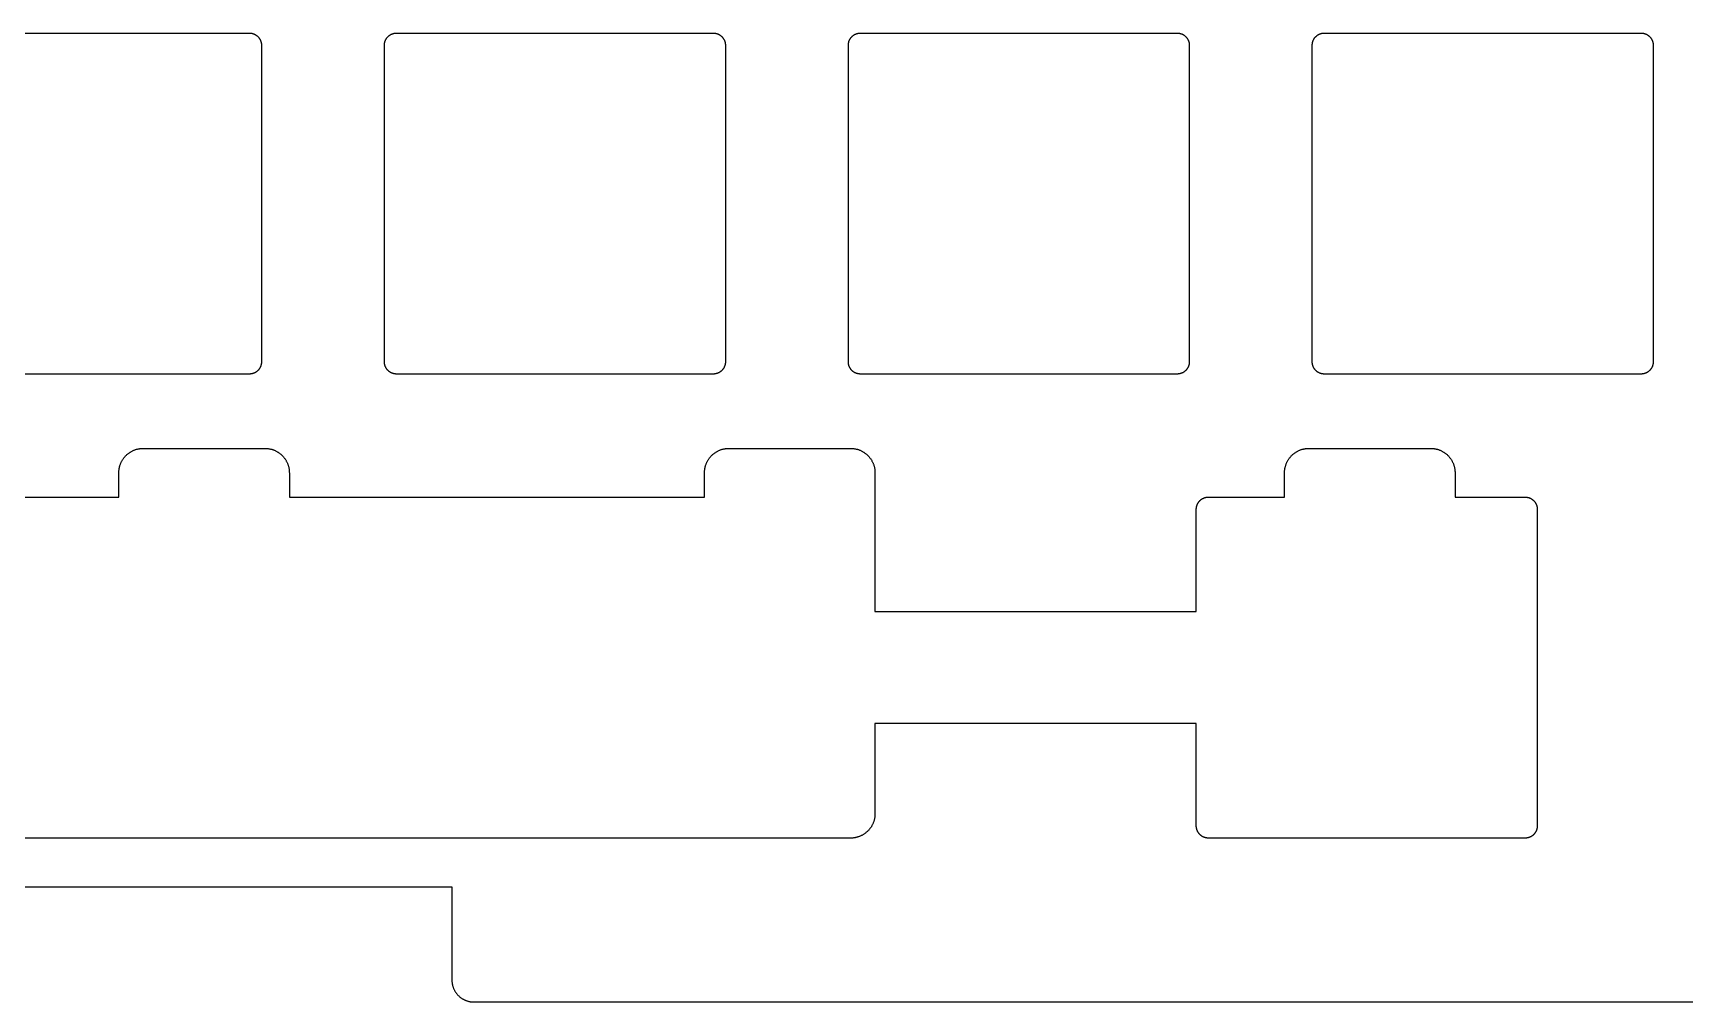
# Model space of a CAD drawing. Header units: millimetres. Extents: x 1 to 266, y -4 to 81.
# Drawn here: x 135.8 to 203.7, y -3.9 to 35.8 of the extents above; entities that cross this region are included whole.
import ezdxf

# ---------------------------------------------------------------- set-up
doc = ezdxf.new("R2010")
doc.units = ezdxf.units.MM
doc.layers.add('Layer 01', color=18, linetype='Continuous', true_color=0x000000)

msp = doc.modelspace()

# ---------------------------------------------------------------- linework, layer by layer
at = {"layer": 'Layer 01'}
for points in [[(131.707, 35.832), (144.708, 35.832)], [(144.708, 35.832), (144.72, 35.831), (144.731, 35.831), (144.743, 35.83), (144.755, 35.829), (144.766, 35.828), (144.778, 35.827), (144.789, 35.825), (144.801, 35.823), (144.812, 35.821), (144.824, 35.818), (144.835, 35.815), (144.846, 35.812), (144.857, 35.809), (144.869, 35.805), (144.88, 35.801), (144.892, 35.796), (144.904, 35.792), (144.915, 35.787), (144.927, 35.781), (144.938, 35.776), (144.949, 35.77), (144.96, 35.764), (144.971, 35.757), (144.981, 35.75), (144.992, 35.743), (145.003, 35.736), (145.013, 35.728), (145.023, 35.72), (145.033, 35.711), (145.043, 35.703), (145.052, 35.694), (145.061, 35.685), (145.07, 35.676), (145.079, 35.667), (145.087, 35.657), (145.095, 35.648), (145.103, 35.638), (145.111, 35.628), (145.118, 35.618), (145.125, 35.607), (145.132, 35.596), (145.139, 35.586), (145.145, 35.574), (145.151, 35.563), (145.157, 35.551), (145.163, 35.539), (145.168, 35.527), (145.173, 35.516), (145.177, 35.505), (145.181, 35.494), (145.185, 35.483), (145.188, 35.471), (145.191, 35.46), (145.194, 35.449), (145.197, 35.437), (145.199, 35.426), (145.201, 35.414), (145.203, 35.403), (145.204, 35.391), (145.206, 35.379), (145.207, 35.367), (145.207, 35.356), (145.208, 35.344), (145.208, 35.332)], [(145.208, 35.332), (145.208, 34.839)], [(150.257, 35.332), (150.257, 35.343), (150.258, 35.355), (150.258, 35.367), (150.259, 35.378), (150.261, 35.39), (150.262, 35.402), (150.264, 35.413), (150.266, 35.425), (150.268, 35.436), (150.271, 35.447), (150.274, 35.459), (150.277, 35.47), (150.28, 35.481), (150.284, 35.492), (150.288, 35.504), (150.292, 35.516), (150.297, 35.527), (150.302, 35.539), (150.307, 35.55), (150.313, 35.562), (150.319, 35.573), (150.325, 35.584), (150.332, 35.595), (150.339, 35.605), (150.346, 35.616), (150.353, 35.626), (150.361, 35.637), (150.369, 35.647), (150.378, 35.657), (150.386, 35.667), (150.395, 35.676), (150.404, 35.685), (150.413, 35.694), (150.422, 35.703), (150.431, 35.711), (150.441, 35.719), (150.451, 35.727), (150.461, 35.735), (150.471, 35.742), (150.482, 35.749), (150.492, 35.756), (150.503, 35.762), (150.514, 35.769), (150.526, 35.775), (150.538, 35.781), (150.55, 35.786), (150.562, 35.792), (150.573, 35.796), (150.584, 35.801), (150.595, 35.805), (150.606, 35.808), (150.617, 35.812), (150.629, 35.815), (150.64, 35.818), (150.651, 35.82), (150.663, 35.823), (150.674, 35.825), (150.686, 35.827), (150.698, 35.828), (150.709, 35.829), (150.721, 35.83), (150.733, 35.831), (150.745, 35.831), (150.757, 35.832)], [(150.257, 34.842), (150.257, 35.332)], [(150.757, 35.832), (163.758, 35.832)], [(163.758, 35.832), (163.77, 35.831), (163.782, 35.831), (163.795, 35.83), (163.807, 35.829), (163.819, 35.828), (163.831, 35.826), (163.844, 35.824), (163.856, 35.822), (163.868, 35.819), (163.88, 35.816), (163.891, 35.813), (163.903, 35.81), (163.915, 35.806), (163.926, 35.802), (163.938, 35.798), (163.949, 35.794), (163.96, 35.789), (163.971, 35.784), (163.982, 35.779), (163.993, 35.773), (164.004, 35.767), (164.014, 35.761), (164.025, 35.755), (164.035, 35.748), (164.045, 35.741), (164.055, 35.734), (164.065, 35.726), (164.075, 35.718), (164.084, 35.71), (164.094, 35.702), (164.103, 35.694), (164.111, 35.685), (164.12, 35.676), (164.128, 35.668), (164.136, 35.658), (164.144, 35.649), (164.152, 35.639), (164.159, 35.63), (164.166, 35.62), (164.173, 35.61), (164.18, 35.599), (164.187, 35.589), (164.193, 35.578), (164.199, 35.567), (164.204, 35.556), (164.21, 35.545), (164.215, 35.534), (164.22, 35.523), (164.224, 35.512), (164.229, 35.5), (164.233, 35.489), (164.236, 35.477), (164.24, 35.465), (164.243, 35.454), (164.246, 35.442), (164.248, 35.43), (164.251, 35.418), (164.253, 35.406), (164.254, 35.394), (164.256, 35.381), (164.257, 35.369), (164.257, 35.357), (164.258, 35.344), (164.258, 35.332)], [(164.258, 35.332), (164.258, 34.839)], [(169.307, 35.332), (169.307, 35.343), (169.308, 35.355), (169.308, 35.367), (169.309, 35.378), (169.311, 35.39), (169.312, 35.402), (169.314, 35.413), (169.316, 35.425), (169.318, 35.436), (169.321, 35.447), (169.324, 35.459), (169.327, 35.47), (169.33, 35.481), (169.334, 35.492), (169.338, 35.504), (169.342, 35.516), (169.347, 35.527), (169.352, 35.539), (169.357, 35.55), (169.363, 35.562), (169.369, 35.573), (169.375, 35.584), (169.382, 35.595), (169.389, 35.605), (169.396, 35.616), (169.403, 35.626), (169.411, 35.637), (169.419, 35.647), (169.428, 35.657), (169.436, 35.667), (169.445, 35.676), (169.454, 35.685), (169.463, 35.694), (169.472, 35.703), (169.481, 35.711), (169.491, 35.719), (169.501, 35.727), (169.511, 35.735), (169.521, 35.742), (169.532, 35.749), (169.542, 35.756), (169.553, 35.762), (169.564, 35.769), (169.576, 35.775), (169.588, 35.781), (169.6, 35.786), (169.612, 35.792), (169.623, 35.796), (169.634, 35.801), (169.645, 35.805), (169.656, 35.808), (169.667, 35.812), (169.679, 35.815), (169.69, 35.818), (169.701, 35.82), (169.713, 35.823), (169.724, 35.825), (169.736, 35.827), (169.748, 35.828), (169.759, 35.829), (169.771, 35.83), (169.783, 35.831), (169.795, 35.831), (169.807, 35.832)], [(169.307, 34.842), (169.307, 35.332)], [(169.807, 35.832), (182.808, 35.832)], [(182.808, 35.832), (182.82, 35.831), (182.832, 35.831), (182.845, 35.83), (182.857, 35.829), (182.869, 35.828), (182.881, 35.826), (182.894, 35.824), (182.906, 35.822), (182.918, 35.819), (182.93, 35.816), (182.941, 35.813), (182.953, 35.81), (182.965, 35.806), (182.976, 35.802), (182.988, 35.798), (182.999, 35.794), (183.01, 35.789), (183.021, 35.784), (183.032, 35.779), (183.043, 35.773), (183.054, 35.767), (183.064, 35.761), (183.075, 35.755), (183.085, 35.748), (183.095, 35.741), (183.105, 35.734), (183.115, 35.726), (183.125, 35.718), (183.134, 35.71), (183.144, 35.702), (183.153, 35.694), (183.161, 35.685), (183.17, 35.676), (183.178, 35.668), (183.186, 35.658), (183.194, 35.649), (183.202, 35.639), (183.209, 35.63), (183.216, 35.62), (183.223, 35.61), (183.23, 35.599), (183.237, 35.589), (183.243, 35.578), (183.249, 35.567), (183.254, 35.556), (183.26, 35.545), (183.265, 35.534), (183.27, 35.523), (183.274, 35.512), (183.279, 35.5), (183.283, 35.489), (183.286, 35.477), (183.29, 35.465), (183.293, 35.454), (183.296, 35.442), (183.298, 35.43), (183.301, 35.418), (183.303, 35.406), (183.304, 35.394), (183.306, 35.381), (183.307, 35.369), (183.307, 35.357), (183.308, 35.344), (183.308, 35.332)], [(183.308, 35.332), (183.308, 34.839)], [(188.357, 35.332), (188.357, 35.344), (188.358, 35.356), (188.359, 35.368), (188.36, 35.381), (188.361, 35.393), (188.363, 35.405), (188.365, 35.417), (188.367, 35.429), (188.37, 35.441), (188.372, 35.453), (188.376, 35.465), (188.379, 35.477), (188.383, 35.489), (188.387, 35.5), (188.391, 35.512), (188.395, 35.523), (188.4, 35.534), (188.405, 35.545), (188.41, 35.556), (188.416, 35.567), (188.422, 35.577), (188.428, 35.588), (188.434, 35.598), (188.441, 35.608), (188.448, 35.619), (188.455, 35.629), (188.463, 35.639), (188.47, 35.648), (188.478, 35.658), (188.487, 35.667), (188.495, 35.676), (188.504, 35.685), (188.512, 35.694), (188.521, 35.702), (188.53, 35.71), (188.54, 35.718), (188.549, 35.726), (188.559, 35.733), (188.569, 35.74), (188.579, 35.747), (188.59, 35.754), (188.6, 35.76), (188.611, 35.766), (188.621, 35.772), (188.632, 35.778), (188.643, 35.783), (188.655, 35.789), (188.666, 35.794), (188.677, 35.798), (188.689, 35.802), (188.7, 35.806), (188.712, 35.81), (188.724, 35.814), (188.735, 35.817), (188.747, 35.82), (188.759, 35.822), (188.771, 35.824), (188.783, 35.826), (188.795, 35.828), (188.808, 35.829), (188.82, 35.83), (188.832, 35.831), (188.845, 35.831), (188.857, 35.832)], [(188.357, 34.842), (188.357, 35.332)], [(188.857, 35.832), (201.858, 35.832)], [(201.858, 35.832), (201.87, 35.831), (201.882, 35.831), (201.895, 35.83), (201.907, 35.829), (201.919, 35.828), (201.931, 35.826), (201.944, 35.824), (201.956, 35.822), (201.968, 35.819), (201.98, 35.816), (201.991, 35.813), (202.003, 35.81), (202.015, 35.806), (202.026, 35.802), (202.038, 35.798), (202.049, 35.794), (202.06, 35.789), (202.071, 35.784), (202.082, 35.779), (202.093, 35.773), (202.104, 35.767), (202.114, 35.761), (202.125, 35.755), (202.135, 35.748), (202.145, 35.741), (202.155, 35.734), (202.165, 35.726), (202.175, 35.718), (202.184, 35.71), (202.194, 35.702), (202.203, 35.694), (202.211, 35.685), (202.22, 35.676), (202.228, 35.668), (202.236, 35.658), (202.244, 35.649), (202.252, 35.639), (202.259, 35.63), (202.266, 35.62), (202.273, 35.61), (202.28, 35.599), (202.287, 35.589), (202.293, 35.578), (202.299, 35.567), (202.304, 35.556), (202.31, 35.545), (202.315, 35.534), (202.32, 35.523), (202.324, 35.512), (202.329, 35.5), (202.333, 35.489), (202.336, 35.477), (202.34, 35.465), (202.343, 35.454), (202.346, 35.442), (202.348, 35.43), (202.351, 35.418), (202.353, 35.406), (202.354, 35.394), (202.356, 35.381), (202.357, 35.369), (202.357, 35.357), (202.358, 35.344), (202.358, 35.332)], [(202.358, 35.332), (202.358, 34.839)], [(145.208, 34.839), (145.208, 22.825)], [(150.257, 22.822), (150.257, 34.842)], [(164.258, 34.839), (164.258, 22.825)], [(169.307, 22.822), (169.307, 34.842)], [(183.308, 34.839), (183.308, 22.825)], [(188.357, 22.822), (188.357, 34.842)], [(202.358, 34.839), (202.358, 22.825)], [(145.208, 22.825), (145.208, 22.332)], [(150.257, 22.332), (150.257, 22.822)], [(164.258, 22.825), (164.258, 22.332)], [(169.307, 22.332), (169.307, 22.822)], [(183.308, 22.825), (183.308, 22.332)], [(188.357, 22.332), (188.357, 22.822)], [(202.358, 22.825), (202.358, 22.332)], [(144.215, 21.832), (132.2, 21.832)], [(144.708, 21.832), (144.215, 21.832)], [(145.208, 22.332), (145.208, 22.321), (145.207, 22.309), (145.207, 22.297), (145.206, 22.286), (145.204, 22.274), (145.203, 22.262), (145.201, 22.251), (145.199, 22.239), (145.197, 22.228), (145.194, 22.217), (145.191, 22.205), (145.188, 22.194), (145.185, 22.183), (145.181, 22.172), (145.177, 22.16), (145.173, 22.148), (145.168, 22.137), (145.163, 22.125), (145.158, 22.114), (145.152, 22.102), (145.146, 22.091), (145.14, 22.08), (145.133, 22.069), (145.127, 22.059), (145.119, 22.048), (145.112, 22.038), (145.104, 22.027), (145.096, 22.017), (145.088, 22.007), (145.079, 21.997), (145.07, 21.988), (145.061, 21.979), (145.052, 21.97), (145.043, 21.961), (145.034, 21.953), (145.024, 21.945), (145.014, 21.937), (145.004, 21.929), (144.994, 21.922), (144.983, 21.915), (144.973, 21.908), (144.962, 21.902), (144.951, 21.895), (144.939, 21.889), (144.928, 21.883), (144.915, 21.878), (144.903, 21.872), (144.892, 21.868), (144.881, 21.863), (144.87, 21.859), (144.859, 21.856), (144.848, 21.852), (144.836, 21.849), (144.825, 21.846), (144.814, 21.844), (144.802, 21.841), (144.791, 21.839), (144.779, 21.837), (144.767, 21.836), (144.756, 21.835), (144.744, 21.834), (144.732, 21.833), (144.72, 21.833), (144.708, 21.832)], [(150.757, 21.832), (150.745, 21.833), (150.734, 21.833), (150.722, 21.834), (150.71, 21.835), (150.699, 21.836), (150.687, 21.837), (150.676, 21.839), (150.664, 21.841), (150.653, 21.843), (150.641, 21.846), (150.63, 21.849), (150.619, 21.852), (150.608, 21.855), (150.596, 21.859), (150.585, 21.863), (150.573, 21.868), (150.561, 21.872), (150.55, 21.877), (150.538, 21.883), (150.527, 21.888), (150.516, 21.894), (150.505, 21.9), (150.494, 21.907), (150.484, 21.914), (150.473, 21.921), (150.463, 21.928), (150.452, 21.936), (150.442, 21.944), (150.432, 21.953), (150.422, 21.961), (150.413, 21.97), (150.404, 21.979), (150.395, 21.988), (150.386, 21.997), (150.378, 22.007), (150.37, 22.016), (150.362, 22.026), (150.354, 22.036), (150.347, 22.046), (150.34, 22.057), (150.333, 22.068), (150.326, 22.078), (150.32, 22.09), (150.314, 22.101), (150.308, 22.113), (150.302, 22.125), (150.297, 22.137), (150.292, 22.148), (150.288, 22.159), (150.284, 22.17), (150.28, 22.181), (150.277, 22.193), (150.274, 22.204), (150.271, 22.215), (150.268, 22.227), (150.266, 22.238), (150.264, 22.25), (150.262, 22.261), (150.261, 22.273), (150.259, 22.285), (150.258, 22.297), (150.258, 22.308), (150.257, 22.32), (150.257, 22.332)], [(151.25, 21.832), (150.757, 21.832)], [(163.265, 21.832), (151.25, 21.832)], [(163.758, 21.832), (163.265, 21.832)], [(164.258, 22.332), (164.258, 22.321), (164.257, 22.309), (164.257, 22.297), (164.256, 22.286), (164.254, 22.274), (164.253, 22.262), (164.251, 22.251), (164.249, 22.239), (164.247, 22.228), (164.244, 22.217), (164.241, 22.205), (164.238, 22.194), (164.235, 22.183), (164.231, 22.172), (164.227, 22.16), (164.223, 22.148), (164.218, 22.137), (164.213, 22.125), (164.208, 22.114), (164.202, 22.102), (164.196, 22.091), (164.19, 22.08), (164.183, 22.069), (164.177, 22.059), (164.169, 22.048), (164.162, 22.038), (164.154, 22.027), (164.146, 22.017), (164.138, 22.007), (164.129, 21.997), (164.12, 21.988), (164.111, 21.979), (164.102, 21.97), (164.093, 21.961), (164.084, 21.953), (164.074, 21.945), (164.064, 21.937), (164.054, 21.929), (164.044, 21.922), (164.033, 21.915), (164.023, 21.908), (164.012, 21.902), (164.001, 21.895), (163.989, 21.889), (163.978, 21.883), (163.965, 21.878), (163.953, 21.872), (163.942, 21.868), (163.931, 21.863), (163.92, 21.859), (163.909, 21.856), (163.898, 21.852), (163.886, 21.849), (163.875, 21.846), (163.864, 21.844), (163.852, 21.841), (163.841, 21.839), (163.829, 21.837), (163.817, 21.836), (163.806, 21.835), (163.794, 21.834), (163.782, 21.833), (163.77, 21.833), (163.758, 21.832)], [(169.807, 21.832), (169.795, 21.833), (169.784, 21.833), (169.772, 21.834), (169.76, 21.835), (169.749, 21.836), (169.737, 21.837), (169.726, 21.839), (169.714, 21.841), (169.703, 21.843), (169.691, 21.846), (169.68, 21.849), (169.669, 21.852), (169.658, 21.855), (169.646, 21.859), (169.635, 21.863), (169.623, 21.868), (169.611, 21.872), (169.6, 21.877), (169.588, 21.883), (169.577, 21.888), (169.566, 21.894), (169.555, 21.9), (169.544, 21.907), (169.534, 21.914), (169.523, 21.921), (169.513, 21.928), (169.502, 21.936), (169.492, 21.944), (169.482, 21.953), (169.472, 21.961), (169.463, 21.97), (169.454, 21.979), (169.445, 21.988), (169.436, 21.997), (169.428, 22.007), (169.42, 22.016), (169.412, 22.026), (169.404, 22.036), (169.397, 22.046), (169.39, 22.057), (169.383, 22.068), (169.376, 22.078), (169.37, 22.09), (169.364, 22.101), (169.358, 22.113), (169.352, 22.125), (169.347, 22.137), (169.342, 22.148), (169.338, 22.159), (169.334, 22.17), (169.33, 22.181), (169.327, 22.193), (169.324, 22.204), (169.321, 22.215), (169.318, 22.227), (169.316, 22.238), (169.314, 22.25), (169.312, 22.261), (169.311, 22.273), (169.309, 22.285), (169.308, 22.297), (169.308, 22.308), (169.307, 22.32), (169.307, 22.332)], [(170.3, 21.832), (169.807, 21.832)], [(182.315, 21.832), (170.3, 21.832)], [(182.808, 21.832), (182.315, 21.832)], [(183.308, 22.332), (183.308, 22.321), (183.307, 22.309), (183.307, 22.297), (183.306, 22.286), (183.304, 22.274), (183.303, 22.262), (183.301, 22.251), (183.299, 22.239), (183.297, 22.228), (183.294, 22.217), (183.291, 22.205), (183.288, 22.194), (183.285, 22.183), (183.281, 22.172), (183.277, 22.16), (183.273, 22.148), (183.268, 22.137), (183.263, 22.125), (183.258, 22.114), (183.252, 22.102), (183.246, 22.091), (183.24, 22.08), (183.233, 22.069), (183.227, 22.059), (183.219, 22.048), (183.212, 22.038), (183.204, 22.027), (183.196, 22.017), (183.188, 22.007), (183.179, 21.997), (183.17, 21.988), (183.161, 21.979), (183.152, 21.97), (183.143, 21.961), (183.134, 21.953), (183.124, 21.945), (183.114, 21.937), (183.104, 21.929), (183.094, 21.922), (183.083, 21.915), (183.073, 21.908), (183.062, 21.902), (183.051, 21.895), (183.039, 21.889), (183.028, 21.883), (183.015, 21.878), (183.003, 21.872), (182.992, 21.868), (182.981, 21.863), (182.97, 21.859), (182.959, 21.856), (182.948, 21.852), (182.936, 21.849), (182.925, 21.846), (182.914, 21.844), (182.902, 21.841), (182.891, 21.839), (182.879, 21.837), (182.867, 21.836), (182.856, 21.835), (182.844, 21.834), (182.832, 21.833), (182.82, 21.833), (182.808, 21.832)], [(188.857, 21.832), (188.845, 21.833), (188.833, 21.833), (188.82, 21.834), (188.808, 21.835), (188.796, 21.836), (188.784, 21.838), (188.772, 21.84), (188.759, 21.842), (188.747, 21.845), (188.735, 21.848), (188.724, 21.851), (188.712, 21.854), (188.7, 21.858), (188.689, 21.862), (188.677, 21.866), (188.666, 21.87), (188.655, 21.875), (188.644, 21.88), (188.633, 21.885), (188.622, 21.891), (188.611, 21.897), (188.601, 21.903), (188.591, 21.909), (188.58, 21.916), (188.57, 21.923), (188.56, 21.93), (188.55, 21.938), (188.54, 21.946), (188.531, 21.954), (188.522, 21.962), (188.512, 21.97), (188.504, 21.979), (188.495, 21.988), (188.487, 21.996), (188.479, 22.006), (188.471, 22.015), (188.463, 22.025), (188.456, 22.034), (188.449, 22.044), (188.442, 22.054), (188.435, 22.065), (188.429, 22.075), (188.422, 22.086), (188.416, 22.097), (188.411, 22.108), (188.405, 22.119), (188.4, 22.13), (188.395, 22.141), (188.391, 22.152), (188.386, 22.164), (188.382, 22.175), (188.379, 22.187), (188.375, 22.199), (188.372, 22.21), (188.369, 22.222), (188.367, 22.234), (188.364, 22.246), (188.363, 22.258), (188.361, 22.27), (188.36, 22.283), (188.359, 22.295), (188.358, 22.307), (188.357, 22.32), (188.357, 22.332)], [(189.35, 21.832), (188.857, 21.832)], [(201.365, 21.832), (189.35, 21.832)], [(201.858, 21.832), (201.365, 21.832)], [(202.358, 22.332), (202.358, 22.321), (202.357, 22.309), (202.357, 22.297), (202.356, 22.286), (202.354, 22.274), (202.353, 22.262), (202.351, 22.251), (202.349, 22.239), (202.347, 22.228), (202.344, 22.217), (202.341, 22.205), (202.338, 22.194), (202.335, 22.183), (202.331, 22.172), (202.327, 22.16), (202.323, 22.148), (202.318, 22.137), (202.313, 22.125), (202.308, 22.114), (202.302, 22.102), (202.296, 22.091), (202.29, 22.08), (202.283, 22.069), (202.277, 22.059), (202.269, 22.048), (202.262, 22.038), (202.254, 22.027), (202.246, 22.017), (202.238, 22.007), (202.229, 21.997), (202.22, 21.988), (202.211, 21.979), (202.202, 21.97), (202.193, 21.961), (202.184, 21.953), (202.174, 21.945), (202.164, 21.937), (202.154, 21.929), (202.144, 21.922), (202.133, 21.915), (202.123, 21.908), (202.112, 21.902), (202.101, 21.895), (202.089, 21.889), (202.078, 21.883), (202.065, 21.878), (202.053, 21.872), (202.042, 21.868), (202.031, 21.863), (202.02, 21.859), (202.009, 21.856), (201.998, 21.852), (201.986, 21.849), (201.975, 21.846), (201.964, 21.844), (201.952, 21.841), (201.941, 21.839), (201.929, 21.837), (201.917, 21.836), (201.906, 21.835), (201.894, 21.834), (201.882, 21.833), (201.87, 21.833), (201.858, 21.832)], [(139.352, 17.782), (139.352, 17.804), (139.353, 17.826), (139.354, 17.849), (139.356, 17.872), (139.358, 17.894), (139.361, 17.917), (139.364, 17.94), (139.368, 17.964), (139.373, 17.987), (139.378, 18.01), (139.384, 18.034), (139.39, 18.057), (139.397, 18.08), (139.405, 18.103), (139.413, 18.127), (139.422, 18.15), (139.431, 18.173), (139.441, 18.196), (139.452, 18.218), (139.463, 18.241), (139.475, 18.263), (139.488, 18.285), (139.501, 18.307), (139.515, 18.329), (139.529, 18.35), (139.544, 18.371), (139.559, 18.392), (139.575, 18.412), (139.592, 18.432), (139.609, 18.451), (139.626, 18.47), (139.644, 18.489), (139.663, 18.507), (139.682, 18.524), (139.701, 18.542), (139.721, 18.558), (139.742, 18.574), (139.762, 18.59), (139.783, 18.604), (139.804, 18.619), (139.826, 18.632), (139.848, 18.646), (139.87, 18.658), (139.892, 18.67), (139.915, 18.681), (139.938, 18.692), (139.96, 18.702), (139.984, 18.711), (140.007, 18.72), (140.03, 18.729), (140.053, 18.736), (140.076, 18.743), (140.1, 18.749), (140.123, 18.755), (140.146, 18.76), (140.17, 18.765), (140.193, 18.769), (140.216, 18.772), (140.239, 18.775), (140.262, 18.778), (140.284, 18.779), (140.307, 18.781), (140.329, 18.781), (140.352, 18.782)], [(140.352, 18.782), (145.352, 18.782)], [(145.352, 18.782), (145.374, 18.781), (145.396, 18.781), (145.419, 18.779), (145.441, 18.778), (145.464, 18.775), (145.487, 18.772), (145.51, 18.769), (145.534, 18.765), (145.557, 18.76), (145.58, 18.755), (145.603, 18.749), (145.627, 18.743), (145.65, 18.736), (145.673, 18.729), (145.697, 18.72), (145.72, 18.711), (145.743, 18.702), (145.766, 18.692), (145.788, 18.681), (145.811, 18.67), (145.833, 18.658), (145.855, 18.646), (145.877, 18.632), (145.899, 18.619), (145.92, 18.604), (145.941, 18.59), (145.962, 18.574), (145.982, 18.558), (146.002, 18.542), (146.021, 18.524), (146.04, 18.507), (146.059, 18.489), (146.077, 18.47), (146.094, 18.451), (146.111, 18.432), (146.128, 18.412), (146.144, 18.392), (146.159, 18.371), (146.174, 18.35), (146.189, 18.329), (146.202, 18.307), (146.215, 18.285), (146.228, 18.263), (146.24, 18.241), (146.251, 18.218), (146.262, 18.196), (146.272, 18.173), (146.281, 18.15), (146.29, 18.127), (146.298, 18.103), (146.306, 18.08), (146.313, 18.057), (146.319, 18.034), (146.325, 18.01), (146.33, 17.987), (146.335, 17.964), (146.339, 17.94), (146.342, 17.917), (146.345, 17.894), (146.348, 17.872), (146.349, 17.849), (146.351, 17.826), (146.351, 17.804), (146.352, 17.782)], [(163.401, 17.782), (163.402, 17.804), (163.402, 17.826), (163.404, 17.849), (163.405, 17.872), (163.408, 17.894), (163.411, 17.917), (163.414, 17.94), (163.418, 17.964), (163.423, 17.987), (163.428, 18.01), (163.434, 18.034), (163.44, 18.057), (163.447, 18.08), (163.455, 18.103), (163.463, 18.127), (163.472, 18.15), (163.481, 18.173), (163.491, 18.196), (163.502, 18.218), (163.513, 18.241), (163.525, 18.263), (163.538, 18.285), (163.551, 18.307), (163.564, 18.329), (163.579, 18.35), (163.594, 18.371), (163.609, 18.392), (163.625, 18.412), (163.642, 18.432), (163.659, 18.451), (163.676, 18.47), (163.694, 18.489), (163.713, 18.507), (163.732, 18.524), (163.751, 18.542), (163.771, 18.558), (163.791, 18.574), (163.812, 18.59), (163.833, 18.604), (163.854, 18.619), (163.876, 18.632), (163.898, 18.646), (163.92, 18.658), (163.942, 18.67), (163.965, 18.681), (163.987, 18.692), (164.01, 18.702), (164.033, 18.711), (164.056, 18.72), (164.08, 18.729), (164.103, 18.736), (164.126, 18.743), (164.15, 18.749), (164.173, 18.755), (164.196, 18.76), (164.219, 18.765), (164.243, 18.769), (164.266, 18.772), (164.289, 18.775), (164.312, 18.778), (164.334, 18.779), (164.357, 18.781), (164.379, 18.781), (164.401, 18.782)], [(164.401, 18.782), (169.401, 18.782)], [(169.401, 18.782), (169.424, 18.781), (169.446, 18.781), (169.469, 18.779), (169.491, 18.778), (169.514, 18.775), (169.537, 18.772), (169.56, 18.769), (169.583, 18.765), (169.607, 18.76), (169.63, 18.755), (169.653, 18.749), (169.677, 18.743), (169.7, 18.736), (169.723, 18.729), (169.746, 18.72), (169.769, 18.711), (169.793, 18.702), (169.815, 18.692), (169.838, 18.681), (169.861, 18.67), (169.883, 18.658), (169.905, 18.646), (169.927, 18.632), (169.949, 18.619), (169.97, 18.604), (169.991, 18.59), (170.011, 18.574), (170.032, 18.558), (170.052, 18.542), (170.071, 18.524), (170.09, 18.507), (170.109, 18.489), (170.127, 18.47), (170.144, 18.451), (170.161, 18.432), (170.178, 18.412), (170.194, 18.392), (170.209, 18.371), (170.224, 18.35), (170.238, 18.329), (170.252, 18.307), (170.265, 18.285), (170.278, 18.263), (170.29, 18.241), (170.301, 18.218), (170.312, 18.196), (170.322, 18.173), (170.331, 18.15), (170.34, 18.127), (170.348, 18.103), (170.356, 18.08), (170.363, 18.057), (170.369, 18.034), (170.375, 18.01), (170.38, 17.987), (170.385, 17.964), (170.389, 17.94), (170.392, 17.917), (170.395, 17.894), (170.397, 17.872), (170.399, 17.849), (170.4, 17.826), (170.401, 17.804), (170.401, 17.782)], [(187.22, 17.782), (187.22, 17.804), (187.221, 17.826), (187.222, 17.849), (187.224, 17.872), (187.226, 17.894), (187.229, 17.917), (187.233, 17.94), (187.237, 17.964), (187.241, 17.987), (187.246, 18.01), (187.252, 18.034), (187.259, 18.057), (187.266, 18.08), (187.273, 18.103), (187.281, 18.127), (187.29, 18.15), (187.3, 18.173), (187.31, 18.196), (187.32, 18.218), (187.332, 18.241), (187.344, 18.263), (187.356, 18.285), (187.369, 18.307), (187.383, 18.329), (187.397, 18.35), (187.412, 18.371), (187.428, 18.392), (187.444, 18.412), (187.46, 18.432), (187.477, 18.451), (187.495, 18.47), (187.513, 18.489), (187.531, 18.507), (187.55, 18.524), (187.57, 18.542), (187.59, 18.558), (187.61, 18.574), (187.631, 18.59), (187.652, 18.604), (187.673, 18.619), (187.694, 18.632), (187.716, 18.646), (187.738, 18.658), (187.761, 18.67), (187.783, 18.681), (187.806, 18.692), (187.829, 18.702), (187.852, 18.711), (187.875, 18.72), (187.898, 18.729), (187.922, 18.736), (187.945, 18.743), (187.968, 18.749), (187.991, 18.755), (188.015, 18.76), (188.038, 18.765), (188.061, 18.769), (188.084, 18.772), (188.107, 18.775), (188.13, 18.778), (188.153, 18.779), (188.175, 18.781), (188.198, 18.781), (188.22, 18.782)], [(188.22, 18.782), (193.221, 18.782)], [(193.221, 18.782), (193.243, 18.781), (193.266, 18.781), (193.288, 18.779), (193.311, 18.778), (193.334, 18.775), (193.357, 18.772), (193.38, 18.769), (193.403, 18.765), (193.426, 18.76), (193.45, 18.755), (193.473, 18.749), (193.496, 18.743), (193.52, 18.736), (193.543, 18.729), (193.566, 18.72), (193.589, 18.711), (193.612, 18.702), (193.635, 18.692), (193.658, 18.681), (193.68, 18.67), (193.703, 18.658), (193.725, 18.646), (193.747, 18.632), (193.768, 18.619), (193.79, 18.604), (193.811, 18.59), (193.831, 18.574), (193.851, 18.558), (193.871, 18.542), (193.891, 18.524), (193.91, 18.507), (193.928, 18.489), (193.946, 18.47), (193.964, 18.451), (193.981, 18.432), (193.997, 18.412), (194.013, 18.392), (194.029, 18.371), (194.044, 18.35), (194.058, 18.329), (194.072, 18.307), (194.085, 18.285), (194.097, 18.263), (194.109, 18.241), (194.121, 18.218), (194.131, 18.196), (194.141, 18.173), (194.151, 18.15), (194.16, 18.127), (194.168, 18.103), (194.176, 18.08), (194.182, 18.057), (194.189, 18.034), (194.195, 18.01), (194.2, 17.987), (194.204, 17.964), (194.208, 17.94), (194.212, 17.917), (194.215, 17.894), (194.217, 17.872), (194.219, 17.849), (194.22, 17.826), (194.221, 17.804), (194.221, 17.782)], [(127.446, 16.782), (139.352, 16.782), (139.352, 17.782)], [(146.352, 17.782), (146.352, 16.782), (163.401, 16.782), (163.401, 17.782)], [(170.401, 17.782), (170.401, 12.083), (183.596, 12.083), (183.596, 15.787)], [(184.096, 16.782), (187.22, 16.782), (187.22, 17.782)], [(194.221, 17.782), (194.221, 16.782), (197.097, 16.782)], [(183.596, 16.282), (183.596, 16.294), (183.597, 16.306), (183.597, 16.319), (183.599, 16.331), (183.6, 16.343), (183.602, 16.355), (183.604, 16.367), (183.606, 16.379), (183.608, 16.391), (183.611, 16.403), (183.614, 16.415), (183.618, 16.427), (183.621, 16.439), (183.625, 16.45), (183.63, 16.462), (183.634, 16.473), (183.639, 16.484), (183.644, 16.495), (183.649, 16.506), (183.655, 16.517), (183.661, 16.528), (183.667, 16.538), (183.673, 16.548), (183.68, 16.559), (183.687, 16.569), (183.694, 16.579), (183.701, 16.589), (183.709, 16.598), (183.717, 16.608), (183.726, 16.617), (183.734, 16.626), (183.743, 16.635), (183.751, 16.644), (183.76, 16.652), (183.769, 16.66), (183.779, 16.668), (183.788, 16.676), (183.798, 16.683), (183.808, 16.69), (183.818, 16.697), (183.828, 16.704), (183.839, 16.71), (183.849, 16.717), (183.86, 16.722), (183.871, 16.728), (183.882, 16.734), (183.893, 16.739), (183.905, 16.744), (183.916, 16.748), (183.928, 16.753), (183.939, 16.757), (183.951, 16.76), (183.962, 16.764), (183.974, 16.767), (183.986, 16.77), (183.998, 16.772), (184.01, 16.774), (184.022, 16.776), (184.034, 16.778), (184.046, 16.779), (184.059, 16.78), (184.071, 16.781), (184.084, 16.782), (184.096, 16.782)], [(183.596, 15.787), (183.596, 16.282)], [(197.097, 16.782), (197.109, 16.782), (197.12, 16.781), (197.132, 16.78), (197.144, 16.78), (197.155, 16.778), (197.167, 16.777), (197.179, 16.775), (197.19, 16.773), (197.201, 16.771), (197.213, 16.768), (197.224, 16.765), (197.235, 16.762), (197.246, 16.759), (197.258, 16.755), (197.269, 16.751), (197.281, 16.747), (197.293, 16.742), (197.304, 16.737), (197.316, 16.731), (197.327, 16.726), (197.338, 16.72), (197.349, 16.714), (197.36, 16.707), (197.371, 16.7), (197.381, 16.693), (197.392, 16.686), (197.402, 16.678), (197.412, 16.67), (197.422, 16.661), (197.432, 16.653), (197.441, 16.644), (197.45, 16.635), (197.459, 16.626), (197.468, 16.617), (197.476, 16.608), (197.484, 16.598), (197.492, 16.588), (197.5, 16.578), (197.507, 16.568), (197.514, 16.557), (197.521, 16.547), (197.528, 16.536), (197.534, 16.525), (197.54, 16.513), (197.546, 16.501), (197.552, 16.489), (197.557, 16.477), (197.562, 16.466), (197.566, 16.455), (197.57, 16.444), (197.574, 16.433), (197.577, 16.421), (197.58, 16.41), (197.583, 16.399), (197.586, 16.387), (197.588, 16.376), (197.59, 16.364), (197.592, 16.353), (197.594, 16.341), (197.595, 16.329), (197.596, 16.318), (197.596, 16.306), (197.597, 16.294), (197.597, 16.282)], [(197.597, 16.282), (197.597, 3.282)], [(183.596, 3.777), (183.596, 7.483), (170.401, 7.483), (170.401, 3.782)], [(170.401, 3.782), (170.401, 3.76), (170.4, 3.738), (170.399, 3.715), (170.397, 3.692), (170.395, 3.67), (170.392, 3.647), (170.389, 3.623), (170.385, 3.6), (170.38, 3.577), (170.375, 3.554), (170.369, 3.53), (170.363, 3.507), (170.356, 3.484), (170.348, 3.461), (170.34, 3.437), (170.331, 3.414), (170.322, 3.391), (170.312, 3.368), (170.301, 3.346), (170.29, 3.323), (170.278, 3.301), (170.265, 3.278), (170.252, 3.257), (170.238, 3.235), (170.224, 3.214), (170.209, 3.193), (170.194, 3.172), (170.178, 3.152), (170.161, 3.132), (170.144, 3.113), (170.127, 3.094), (170.109, 3.075), (170.09, 3.057), (170.071, 3.04), (170.052, 3.022), (170.032, 3.006), (170.011, 2.99), (169.991, 2.974), (169.97, 2.96), (169.949, 2.945), (169.927, 2.932), (169.905, 2.918), (169.883, 2.906), (169.861, 2.894), (169.838, 2.883), (169.815, 2.872), (169.793, 2.862), (169.769, 2.852), (169.746, 2.844), (169.723, 2.835), (169.7, 2.828), (169.677, 2.821), (169.653, 2.814), (169.63, 2.809), (169.607, 2.804), (169.583, 2.799), (169.56, 2.795), (169.537, 2.792), (169.514, 2.789), (169.491, 2.786), (169.469, 2.785), (169.446, 2.783), (169.424, 2.783), (169.401, 2.782)], [(183.596, 3.282), (183.596, 3.777)], [(169.401, 2.782), (127.446, 2.782)], [(184.096, 2.783), (184.084, 2.783), (184.071, 2.783), (184.059, 2.784), (184.047, 2.785), (184.035, 2.786), (184.023, 2.788), (184.01, 2.79), (183.998, 2.792), (183.986, 2.795), (183.974, 2.798), (183.962, 2.801), (183.951, 2.804), (183.939, 2.808), (183.927, 2.812), (183.916, 2.816), (183.905, 2.821), (183.894, 2.825), (183.882, 2.83), (183.872, 2.836), (183.861, 2.841), (183.85, 2.847), (183.84, 2.853), (183.829, 2.859), (183.819, 2.866), (183.809, 2.873), (183.799, 2.88), (183.789, 2.888), (183.779, 2.896), (183.77, 2.904), (183.76, 2.912), (183.751, 2.92), (183.743, 2.929), (183.734, 2.938), (183.726, 2.947), (183.718, 2.956), (183.71, 2.965), (183.702, 2.975), (183.695, 2.984), (183.687, 2.994), (183.681, 3.004), (183.674, 3.015), (183.667, 3.025), (183.661, 3.036), (183.655, 3.047), (183.65, 3.058), (183.644, 3.069), (183.639, 3.08), (183.634, 3.091), (183.63, 3.103), (183.625, 3.114), (183.621, 3.126), (183.617, 3.137), (183.614, 3.149), (183.611, 3.161), (183.608, 3.172), (183.606, 3.184), (183.603, 3.196), (183.601, 3.208), (183.6, 3.221), (183.598, 3.233), (183.597, 3.245), (183.597, 3.257), (183.596, 3.27), (183.596, 3.282)], [(184.585, 2.782), (184.096, 2.783)], [(196.606, 2.782), (184.585, 2.782)], [(197.097, 2.783), (196.606, 2.782)], [(197.597, 3.282), (197.597, 3.271), (197.596, 3.259), (197.596, 3.247), (197.595, 3.236), (197.594, 3.224), (197.592, 3.212), (197.59, 3.201), (197.588, 3.189), (197.586, 3.178), (197.583, 3.167), (197.581, 3.155), (197.577, 3.144), (197.574, 3.133), (197.57, 3.122), (197.566, 3.11), (197.562, 3.098), (197.557, 3.087), (197.552, 3.075), (197.547, 3.064), (197.541, 3.052), (197.535, 3.041), (197.529, 3.03), (197.522, 3.02), (197.516, 3.009), (197.508, 2.998), (197.501, 2.988), (197.493, 2.978), (197.485, 2.967), (197.477, 2.957), (197.468, 2.948), (197.459, 2.938), (197.45, 2.929), (197.441, 2.92), (197.432, 2.911), (197.423, 2.903), (197.413, 2.895), (197.403, 2.887), (197.393, 2.88), (197.383, 2.872), (197.372, 2.865), (197.362, 2.858), (197.351, 2.852), (197.34, 2.845), (197.328, 2.839), (197.317, 2.833), (197.304, 2.828), (197.292, 2.822), (197.281, 2.818), (197.27, 2.813), (197.259, 2.809), (197.248, 2.806), (197.237, 2.802), (197.225, 2.799), (197.214, 2.796), (197.203, 2.794), (197.191, 2.791), (197.18, 2.789), (197.168, 2.787), (197.156, 2.786), (197.145, 2.785), (197.133, 2.784), (197.121, 2.783), (197.109, 2.783), (197.097, 2.783)], [(113.865, -3.044), (113.865, 0.785), (153.027, 0.785), (153.027, -3.044)], [(153.027, -3.044), (153.027, -3.064), (153.028, -3.084), (153.029, -3.105), (153.031, -3.125), (153.033, -3.146), (153.035, -3.166), (153.038, -3.187), (153.042, -3.208), (153.046, -3.229), (153.051, -3.25), (153.056, -3.271), (153.062, -3.292), (153.068, -3.313), (153.075, -3.334), (153.082, -3.355), (153.09, -3.376), (153.099, -3.396), (153.108, -3.417), (153.117, -3.437), (153.128, -3.458), (153.138, -3.478), (153.15, -3.498), (153.161, -3.517), (153.174, -3.537), (153.187, -3.556), (153.2, -3.575), (153.214, -3.593), (153.228, -3.612), (153.243, -3.629), (153.259, -3.647), (153.274, -3.664), (153.291, -3.681), (153.307, -3.697), (153.324, -3.713), (153.342, -3.728), (153.36, -3.743), (153.378, -3.757), (153.396, -3.771), (153.415, -3.785), (153.435, -3.798), (153.454, -3.81), (153.474, -3.822), (153.494, -3.833), (153.514, -3.844), (153.534, -3.854), (153.554, -3.864), (153.575, -3.873), (153.596, -3.881), (153.617, -3.889), (153.637, -3.896), (153.658, -3.903), (153.679, -3.91), (153.7, -3.915), (153.721, -3.921), (153.742, -3.925), (153.763, -3.929), (153.784, -3.933), (153.805, -3.936), (153.826, -3.939), (153.846, -3.941), (153.867, -3.942), (153.887, -3.943), (153.907, -3.944), (153.927, -3.944)], [(153.927, -3.944), (216.927, -3.944)]]:
    msp.add_lwpolyline(points, dxfattribs=at)

doc.saveas('drawing.dxf')
